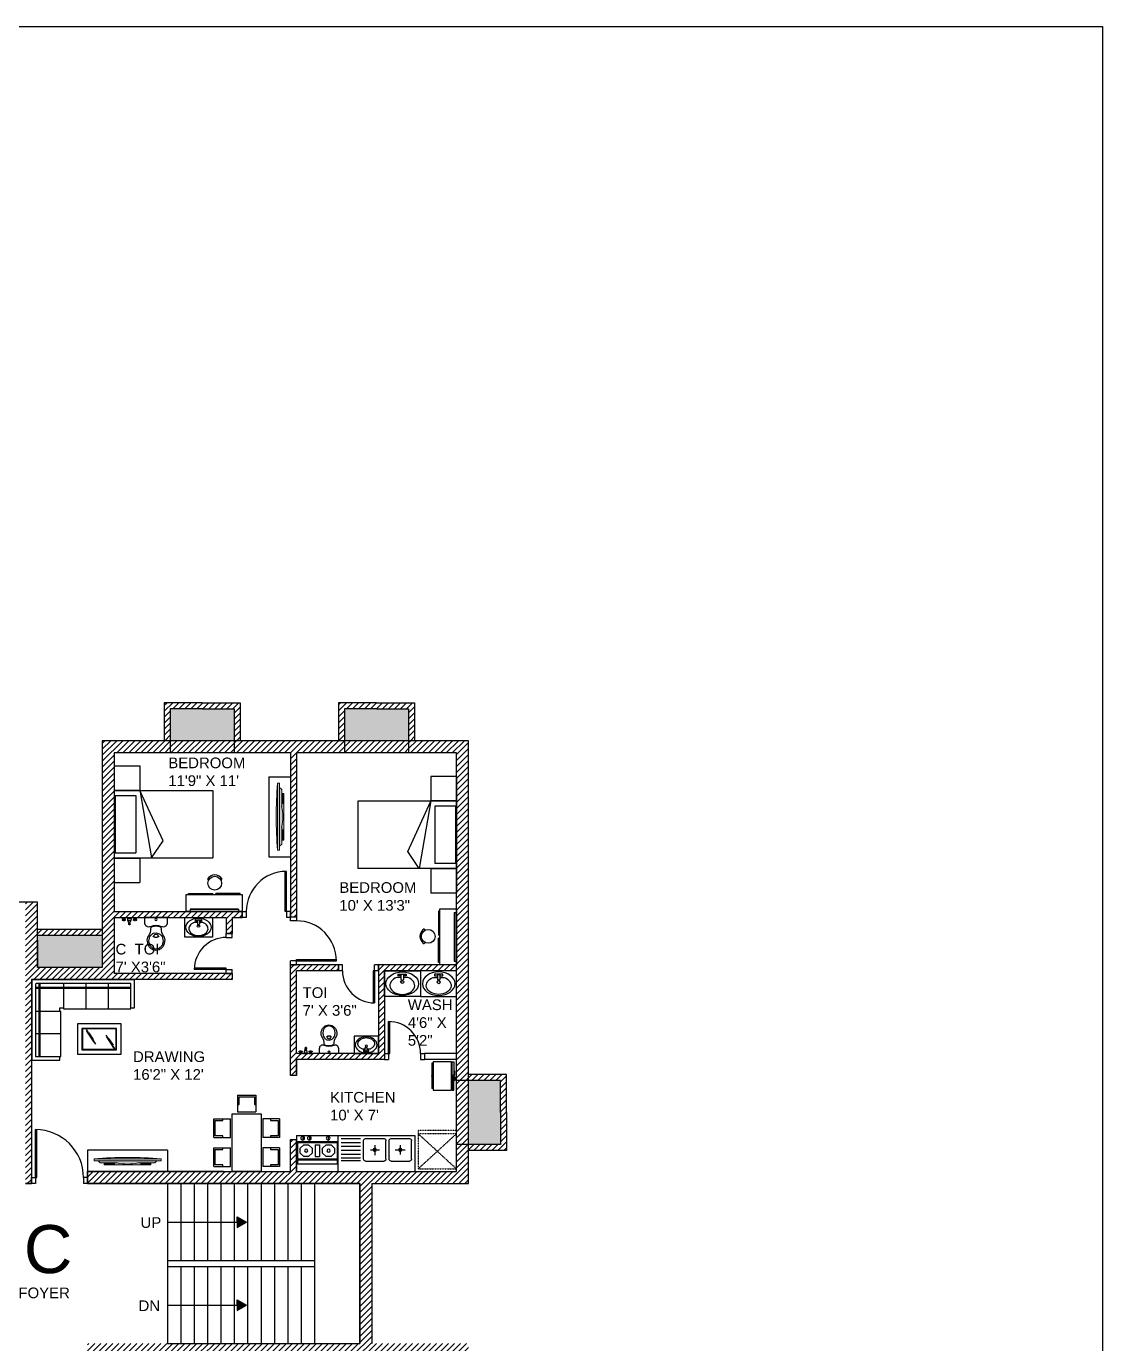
# Model space of a CAD drawing. Header units: inches. Extents: x -13968999 to -13960898, y 3615467 to 3617661.
# Drawn here: x -13961705 to -13960898, y 3616503 to 3617491 of the extents above; entities that cross this region are included whole.
import ezdxf

# ---------------------------------------------------------------- set-up
doc = ezdxf.new("R2010")
doc.units = ezdxf.units.IN
doc.linetypes.add('HIDDEN', pattern=[0.375, 0.25, -0.125])
for name, color, linetype in [('DOOR', 141, 'Continuous'), ('EQUIP', 5, 'Continuous'), ('furniture', 90, 'Continuous'), ('KITCHEN', 4, 'Continuous'), ('STAIRS', 10, 'Continuous'), ('T.V.', 44, 'Continuous'), ('TEXT', 10, 'Continuous'), ('TOILET', 11, 'Continuous'), ('WALL', 141, 'Continuous'), ('WASH BASIN', 246, 'Continuous')]:
    doc.layers.add(name, color=color, linetype=linetype)
doc.layers.add('moveis', color=254, linetype='Continuous', lineweight=5)
doc.layers.add('parede', color=7, linetype='Continuous', lineweight=30)
doc.styles.get("Standard").update_dxf_attribs({"font": 'arial.ttf'})
pattern_1 = [(45, (-1074.5756, 0), (-2.2450640303, 2.2450640303), [])]

# ---------------------------------------------------------------- blocks, each defined once
blk = doc.blocks.new('stairs')
h = blk.add_hatch(color=3)
h.dxf.hatch_style = 1
h.paths.add_polyline_path([(-13963276.97, 3616069.1), (-13963280.97, 3616069.1), (-13963276.97, 3616062.1), (-13963272.97, 3616069.1)])
h = blk.add_hatch(color=3)
h.dxf.hatch_style = 1
h.paths.add_polyline_path([(-13963214.72, 3616069.1), (-13963218.72, 3616069.1), (-13963214.72, 3616062.1), (-13963210.72, 3616069.1)])
for p, q in [((-13963305.85, 3616121.19), (-13963185.85, 3616121.19)), ((-13963305.85, 3615977.19), (-13963305.85, 3616121.19)), ((-13963248.1, 3616121.19), (-13963248.1, 3616011.19)), ((-13963243.6, 3616121.19), (-13963243.6, 3616011.19)), ((-13963185.85, 3616121.19), (-13963185.85, 3615977.19)), ((-13963305.85, 3616111.19), (-13963248.1, 3616111.19)), ((-13963243.6, 3616111.19), (-13963185.85, 3616111.19)), ((-13963305.85, 3616101.19), (-13963248.1, 3616101.19)), ((-13963243.6, 3616101.19), (-13963185.85, 3616101.19)), ((-13963305.85, 3616091.19), (-13963248.1, 3616091.19)), ((-13963243.6, 3616091.19), (-13963185.85, 3616091.19)), ((-13963305.85, 3616081.19), (-13963248.1, 3616081.19)), ((-13963243.6, 3616081.19), (-13963185.85, 3616081.19)), ((-13963305.85, 3616071.19), (-13963248.1, 3616071.19)), ((-13963243.6, 3616071.19), (-13963185.85, 3616071.19)), ((-13963305.85, 3616061.19), (-13963248.1, 3616061.19)), ((-13963243.6, 3616061.19), (-13963185.85, 3616061.19)), ((-13963305.85, 3616051.19), (-13963248.1, 3616051.19)), ((-13963243.6, 3616051.19), (-13963185.85, 3616051.19)), ((-13963305.85, 3616041.19), (-13963248.1, 3616041.19)), ((-13963243.6, 3616041.19), (-13963185.85, 3616041.19)), ((-13963305.85, 3616031.19), (-13963248.1, 3616031.19)), ((-13963243.6, 3616031.19), (-13963185.85, 3616031.19)), ((-13963305.85, 3616021.19), (-13963248.1, 3616021.19)), ((-13963243.6, 3616021.19), (-13963185.85, 3616021.19)), ((-13963305.85, 3616011.19), (-13963185.85, 3616011.19)), ((-13963185.85, 3615977.19), (-13963305.85, 3615977.19))]:
    blk.add_line(p, q)
at = {"color": 3}
for p, q in [((-13963276.97, 3616121.19), (-13963276.97, 3616069.1)), ((-13963214.72, 3616121.19), (-13963214.72, 3616069.1)), ((-13963276.97, 3616069.1), (-13963280.97, 3616069.1)), ((-13963280.97, 3616069.1), (-13963276.97, 3616062.1)), ((-13963276.97, 3616069.1), (-13963272.97, 3616069.1)), ((-13963272.97, 3616069.1), (-13963276.97, 3616062.1)), ((-13963214.72, 3616069.1), (-13963218.72, 3616069.1)), ((-13963218.72, 3616069.1), (-13963214.72, 3616062.1)), ((-13963214.72, 3616069.1), (-13963210.72, 3616069.1)), ((-13963210.72, 3616069.1), (-13963214.72, 3616062.1))]:
    blk.add_line(p, q, dxfattribs=at)
blk = doc.blocks.new('*U12')
for p, q in [((0, 0), (0, 36)), ((1, 0), (1, 35.99)), ((-3, -4.5), (-3, 0)), ((-3, 0), (0, 0)), ((0, 0), (0, -4.5)), ((0, 0), (1, 0)), ((39, 0), (36, 0)), ((36, 0), (36, -4.5)), ((39, -4.5), (39, 0)), ((0, -4.5), (-3, -4.5)), ((39, -4.5), (36, -4.5))]:
    blk.add_line(p, q)
blk.add_arc((0, 0), 36, 0, 90)
blk = doc.blocks.new('*U19')
for p, q in [((17.47, -11.24), (17.47, 18.74)), ((18.47, -11.24), (18.47, 18.76)), ((-14.53, -15.74), (-14.53, -11.24)), ((-14.53, -11.24), (-11.53, -11.24)), ((-11.53, -15.74), (-14.53, -15.74)), ((-11.53, -11.24), (-11.53, -15.74)), ((18.47, -11.24), (17.47, -11.24)), ((21.47, -11.24), (18.47, -11.24)), ((18.47, -11.24), (18.47, -15.74)), ((21.47, -15.74), (18.47, -15.74)), ((21.47, -15.74), (21.47, -11.24))]:
    blk.add_line(p, q)
blk.add_arc((18.47, -11.24), 30, 90, 180)
blk = doc.blocks.new('*U23')
for p, q in [((0, -28.5), (-3, -28.5)), ((-3, -33), (-3, -28.5)), ((0, -33), (0, -28.5)), ((27, -28.5), (24, -28.5)), ((24, -33), (24, -28.5)), ((27, -33), (27, -28.5)), ((0, -33), (-3, -33)), ((24, -33), (23, -33)), ((23, -33), (23, -56.98)), ((27, -33), (24, -33)), ((24, -33), (24, -57))]:
    blk.add_line(p, q)
blk.add_arc((24, -33), 24, 179.99929, 270)
blk = doc.blocks.new('*U32')
for p, q in [((0, -24), (0, 0)), ((1, -24), (1, -0.02)), ((-3, -24), (0, -24)), ((-3, -24), (-3, -28.5)), ((-3, -28.5), (0, -28.5)), ((0, -24), (0, -28.5)), ((0, -24), (1, -24)), ((24, -24), (27, -24)), ((24, -24), (24, -28.5)), ((24, -28.5), (27, -28.5)), ((27, -24), (27, -28.5))]:
    blk.add_line(p, q)
blk.add_arc((0, -24), 24, 359.99929, 90)
blk = doc.blocks.new('*U31')
for p, q in [((0, -24), (0, 0)), ((1, -24), (1, -0.02)), ((-3, -24), (0, -24)), ((-3, -24), (-3, -28.5)), ((-3, -28.5), (0, -28.5)), ((0, -24), (0, -28.5)), ((0, -24), (1, -24)), ((24, -24), (27, -24)), ((24, -24), (24, -28.5)), ((24, -28.5), (27, -28.5)), ((27, -24), (27, -28.5))]:
    blk.add_line(p, q)
blk.add_arc((0, -24), 24, 359.99929, 90)
blk = doc.blocks.new('MAT-P08')
for p, q in [((-0.075, 1.211), (-0.075, 0.686)), ((-0.075, 1.211), (2.325, 1.211)), ((0.425, 1.211), (0.425, 0.686)), ((0.435, 1.211), (0.435, -0.814)), ((0.535, 1.191), (0.535, 0.766)), ((0.535, 1.191), (1.715, 1.191)), ((1.715, 1.191), (1.715, 0.766)), ((1.815, 1.211), (1.815, -0.814)), ((1.825, 1.211), (1.825, 0.686)), ((2.325, 1.211), (2.325, 0.686)), ((-0.075, 0.686), (0.425, 0.686)), ((0.425, 0.686), (1.815, 0.443)), ((1.468, 0.207), (0.435, 0.684)), ((0.535, 0.766), (1.715, 0.766)), ((1.825, 0.686), (2.325, 0.686)), ((1.815, 0.443), (1.468, 0.207)), ((0.435, -0.814), (1.815, -0.814))]:
    blk.add_line(p, q)
blk = doc.blocks.new('bero-2')
at = {"layer": 'furniture', "color": 0, "linetype": 'ByBlock'}
for p, q in [((-0.151, 0.845), (-0.186, 0.864)), ((0.175, 0.845), (0.21, 0.864)), ((-0.75, 0.45), (0.75, 0.45)), ((-0.75, 0), (-0.75, 0.45)), ((-0.69, 0.45), (-0.69, 0.48)), ((-0.69, 0.48), (-0.04, 0.48)), ((-0.04, 0.45), (-0.04, 0.48)), ((0.69, 0.48), (0.04, 0.48)), ((0.04, 0.45), (0.04, 0.48)), ((0.69, 0.45), (0.69, 0.48)), ((0.75, 0.45), (0.75, 0)), ((0.75, 0), (-0.75, 0)), ((-0.65, 0.06), (-0.65, 0)), ((0.65, 0.06), (-0.65, 0.06)), ((0.65, 0.05), (-0.65, 0.05)), ((0.65, 0.06), (0.65, 0))]:
    blk.add_line(p, q, dxfattribs=at)
blk.add_circle((0.012, 0.756), 0.185, dxfattribs=at)
blk.add_arc((0.012, 0.756), 0.225, 28.6941, 151.3059, dxfattribs=at)
blk = doc.blocks.new('SOFA 1')
at = {"layer": 'furniture'}
for p, q in [((-13963169.4, 3616343.5), (-13963169.4, 3616658)), ((-13963168, 3616659.4), (-13962922.5, 3616659.4)), ((-13963156.5, 3616647.9), (-13962934, 3616647.9)), ((-13963071.8, 3616570.4), (-13963071.8, 3616647.9)), ((-13963002.9, 3616570.4), (-13963002.9, 3616647.9)), ((-13962934, 3616647.9), (-13962934, 3616570.4)), ((-13962922.5, 3616659.4), (-13962922.5, 3616573.2)), ((-13963157.9, 3616355), (-13963157.9, 3616646.5)), ((-13963083.3, 3616573.2), (-13963083.3, 3616561.8)), ((-13963071.8, 3616573.2), (-13963083.3, 3616573.2)), ((-13962934, 3616570.4), (-13963071.8, 3616570.4)), ((-13962922.5, 3616573.2), (-13962934, 3616573.2)), ((-13963157.9, 3616561.8), (-13963080.4, 3616561.8)), ((-13963080.4, 3616561.8), (-13963080.4, 3616355)), ((-13963080.4, 3616492.8), (-13963157.9, 3616492.8)), ((-13963033.8, 3616385.3), (-13963033.8, 3616519.2)), ((-13963033.8, 3616519.2), (-13962940.8, 3616519.2)), ((-13963020.1, 3616399), (-13963020.1, 3616505.5)), ((-13963020.1, 3616505.5), (-13962954.5, 3616505.5)), ((-13963018.8, 3616400.3), (-13963018.8, 3616504.1)), ((-13963018.8, 3616504.1), (-13962955.9, 3616504.1)), ((-13962998.7, 3616480.1), (-13963016.3, 3616491.5)), ((-13962977.4, 3616468), (-13963011.8, 3616490.3)), ((-13962955.9, 3616504.1), (-13962955.9, 3616400.3)), ((-13962954.5, 3616505.5), (-13962954.5, 3616399)), ((-13962940.8, 3616519.2), (-13962940.8, 3616385.3)), ((-13962985.7, 3616469.6), (-13963006, 3616482.8)), ((-13962972.1, 3616462.8), (-13962988.6, 3616473.5)), ((-13963080.4, 3616423.9), (-13963157.9, 3616423.9)), ((-13962981.2, 3616419.1), (-13962998.8, 3616430.5)), ((-13962959.9, 3616407), (-13962994.2, 3616429.3)), ((-13962968.2, 3616408.6), (-13962988.5, 3616421.8)), ((-13962954.6, 3616401.8), (-13962971.1, 3616412.5)), ((-13962940.8, 3616385.3), (-13963033.8, 3616385.3)), ((-13962954.5, 3616399), (-13963020.1, 3616399)), ((-13962955.9, 3616400.3), (-13963018.8, 3616400.3)), ((-13963083.3, 3616343.5), (-13963169.4, 3616343.5)), ((-13963080.4, 3616355), (-13963157.9, 3616355)), ((-13963083.3, 3616355), (-13963083.3, 3616343.5))]:
    blk.add_line(p, q, dxfattribs=at)
at = {"layer": 'furniture', "color": 8}
for p, q in [((-13963146.4, 3616647.9), (-13963146.4, 3616355)), ((-13963143.6, 3616647.9), (-13963143.6, 3616355)), ((-13962934, 3616636.4), (-13963157.9, 3616636.4)), ((-13962934, 3616633.5), (-13963157.9, 3616633.5))]:
    blk.add_line(p, q, dxfattribs=at)
at = {"layer": 'furniture'}
for centre in [(-13963168, 3616658), (-13963156.5, 3616646.5)]:
    blk.add_arc(centre, 1.37, 90, 180, dxfattribs=at)
blk = doc.blocks.new('A1138DA')
at = {"color": 0}
for p, q in [((0.091, -0.123), (0.091, 0.123)), ((0.091, 0.123), (0.161, 0.123)), ((0.109, 0.04), (0.327, 0.04)), ((0.161, 0.123), (0.161, 0.04)), ((0.161, -0.123), (0.091, -0.123)), ((0.109, -0.04), (0.327, -0.04)), ((0.161, -0.04), (0.161, -0.123))]:
    blk.add_line(p, q, dxfattribs=at)
for points in [[(0.109, 0.04), (0.109, -0.04)], [(0.234, 0.169), (0.234, 0.04)], [(0.234, -0.04), (0.234, -0.169)]]:
    blk.add_lwpolyline(points, dxfattribs=at)
for centre, radius in [((0.5, 0), 0.5), ((0.434, 0), 0.0517)]:
    blk.add_circle(centre, radius, dxfattribs=at)
for centre, radius, start, end in [((0.574, 0), 0.38, 206.4484, 153.5516), ((0.302, 0), 0.047, 301.674, 58.326)]:
    blk.add_arc(centre, radius, start, end, dxfattribs=at)
blk = doc.blocks.new('BASIN')
at = {"layer": 'WASH BASIN'}
for points in [[(0, 0), (60.9, 0), (60.9, 85.6), (0, 85.6)], [(0, 0), (60.9, 0), (60.9, -85.6), (0, -85.6)]]:
    blk.add_lwpolyline(points, close=True, dxfattribs=at)
at = {"layer": 'WASH BASIN', "xscale": -56.10109982360841, "yscale": 77.57189111412524, "zscale": 20.77818511985496, "rotation": 180}
blk.add_blockref('A1138DA', (2.5, 43.2), dxfattribs=at)
at = {"layer": 'WASH BASIN', "xscale": 56.10109982360841, "yscale": 77.57189111412524, "zscale": 20.77818511985496}
blk.add_blockref('A1138DA', (2.5, -43.2), dxfattribs=at)
blk = doc.blocks.new('A$C5C1D47C0')
at = {"layer": 'EQUIP'}
blk.add_lwpolyline([(0, 0), (0.418, 0), (0.418, 0.587), (0, 0.587)], close=True, dxfattribs=at)
at = {"layer": 'EQUIP', "xscale": -0.38475, "yscale": 0.5320000000000001, "zscale": 0.1425, "rotation": 180}
blk.add_blockref('A1138DA', (0.017, 0.296), dxfattribs=at)
blk = doc.blocks.new('WC')
blk.add_line((0.55, 0), (0, 0))
for points in [[(0.354, 0.791, -0.118657), (0.44, 0.727, -0.10025), (0.488, 0.639), (0.495, 0.597, -0.195655), (0.462, 0.45, 0.151462), (0.408, 0.28, -0.356032), (0.368, 0.231, -0.170254), (0.182, 0.231, -0.356032), (0.142, 0.28, 0.151462), (0.088, 0.45, -0.195655), (0.055, 0.597), (0.062, 0.639, -0.10025), (0.11, 0.727, -0.118657), (0.196, 0.791), (0.275, 0.81)], [(0.099, 0.579), (0.111, 0.508, 0.096427), (0.148, 0.441, 0.113835), (0.216, 0.389), (0.276, 0.378), (0.338, 0.392, 0.1129), (0.402, 0.441, 0.096427), (0.439, 0.508), (0.451, 0.579), (0.439, 0.649, 0.096427), (0.402, 0.717, 0.1129), (0.338, 0.765), (0.275, 0.78), (0.212, 0.765, 0.1129), (0.148, 0.717, 0.096427), (0.111, 0.649)]]:
    blk.add_lwpolyline(points, format="xyb", close=True)
blk.add_lwpolyline([(0.55, 0), (0.55, 0.137, 0.542623), (0.409, 0.228, -0.212019), (0.141, 0.228, 0.542623), (0, 0.137), (0, 0)], format="xyb")
blk.add_circle((0.275, 0.05), 0.025)
for centre, radius, start, end in [((0.275, 0.389), 0.105, 44.1885, 135.8115), ((0.275, 0.462), 0.05, 154.6187, 25.3813)]:
    blk.add_arc(centre, radius, start, end)
blk = doc.blocks.new('BATHROOM OBJ')
at = {"layer": 'TOILET'}
for p, q in [((-25.73, -15.85), (-22.53, -15.85)), ((-25.15, -15.56), (-23.1, -15.56)), ((-24.56, -13.96), (-24.85, -13.96)), ((-24.56, -14.25), (-24.85, -14.25)), ((-23.57, -14.98), (-24.68, -14.98)), ((-23.69, -13.96), (-23.4, -13.96)), ((-23.69, -14.25), (-23.4, -14.25)), ((-21.66, -15.85), (-18.17, -15.85)), ((-21.08, -15.27), (-18.75, -15.27)), ((-20.49, -10.91), (-19.33, -10.91)), ((-19.33, -11.49), (-20.49, -11.49)), ((-20.49, -12.36), (-19.33, -12.36)), ((-19.33, -13.52), (-20.49, -13.52)), ((-20.2, -12.36), (-20.2, -11.78)), ((-19.62, -11.78), (-19.62, -12.36)), ((-17.3, -15.85), (-14.1, -15.85)), ((-16.73, -15.56), (-14.67, -15.56)), ((-16.13, -13.96), (-16.43, -13.96)), ((-16.13, -14.25), (-16.43, -14.25)), ((-15.14, -14.98), (-16.25, -14.98)), ((-15.26, -13.96), (-14.97, -13.96)), ((-15.26, -14.25), (-14.97, -14.25))]:
    blk.add_line(p, q, dxfattribs=at)
for points in [[(-24.56, -14.69), (-24.56, -13.52), (-23.69, -13.52), (-23.69, -14.69)], [(-16.13, -14.69), (-16.13, -13.52), (-15.26, -13.52), (-15.26, -14.69)]]:
    blk.add_lwpolyline(points, close=True, dxfattribs=at)
for points in [[(-20.49, -11.49), (-20.49, -10.91)], [(-20.2, -10.62), (-19.62, -10.62)], [(-19.62, -11.78), (-20.2, -11.78)], [(-19.33, -10.91), (-19.33, -11.49)]]:
    blk.add_lwpolyline(points, dxfattribs=at)
for centre in [(-25.14, -14.11), (-24.13, -14.11), (-23.11, -14.11), (-16.72, -14.11), (-15.7, -14.11), (-14.68, -14.11)]:
    blk.add_circle(centre, 0.325, dxfattribs=at)
for centre, radius, start, end in [((-26.16, -14.25), 1.66, 285.2551, 344.7449), ((-22.09, -14.25), 1.66, 195.2551, 254.7449), ((-20.84, -16.09), 0.852, 106.1502, 163.8498), ((-16.43, -14.69), 4.69, 150.2551, 187.125), ((-19.17, -12.94), 1.45, 156.3417, 203.6583), ((-20.21, -10.9), 0.282, 88.22243, 181.7776), ((-20.21, -11.5), 0.282, 178.2224, 271.7776), ((-19.61, -10.9), 0.282, 358.2224, 91.77757), ((-19.61, -11.5), 0.282, 268.2224, 1.77757), ((-23.4, -14.69), 4.69, 352.875, 29.74488), ((-20.66, -12.94), 1.45, 336.3417, 23.65835), ((-18.99, -16.09), 0.852, 16.1502, 73.84979), ((-17.73, -14.25), 1.66, 285.2551, 344.7449), ((-13.66, -14.25), 1.66, 195.2551, 254.7449)]:
    blk.add_arc(centre, radius, start, end, dxfattribs=at)
at = {"layer": 'TOILET', "xscale": 30.34117043062729, "yscale": 30.34117043062729, "zscale": 30.34117043062729}
blk.add_blockref('WC', (-8.34, -15.85), dxfattribs=at)
at = {"layer": 'TOILET', "xscale": 35.37916646338279, "yscale": 35.37916646338279, "zscale": 35.37916646338279, "rotation": 90}
blk.add_blockref('A$C5C1D47C0', (42.31, -15.85), dxfattribs=at)
blk = doc.blocks.new('KITCHEN')
at = {"layer": 'KITCHEN'}
for p, q in [((-56, -26.6), (-56, 36.3)), ((14.8, 23.2), (-53.6, 23.2)), ((-53.6, 23.2), (-53.6, 15.6)), ((14.8, 15.6), (14.8, 23.2)), ((16.3, -26.6), (16.3, 36.3)), ((149.7, -26.6), (149.7, 36.3)), ((-53.6, 15.6), (14.8, 15.6)), ((14.8, 14.6), (-53.6, 14.6)), ((-53.6, 14.6), (-53.6, -14.2)), ((-23.3, 10.3), (-15.6, 10.3)), ((-23.3, -10.3), (-23.3, 10.3)), ((-15.6, -10.3), (-15.6, 10.3)), ((14.8, -14.2), (14.8, 14.6)), ((21.9, 16.8), (55.2, 16.8)), ((21.9, 12.3), (55.2, 12.3)), ((21.9, 5.7), (55.2, 5.7)), ((60.8, 14.6), (60.8, -17.7)), ((64.1, 17.9), (96.4, 17.9)), ((80.2, -9.7), (80.2, 7.8)), ((99.7, 14.6), (99.7, -17.7)), ((105.2, 14.6), (105.2, -17.7)), ((108.6, 17.9), (140.8, 17.9)), ((124.7, -9.7), (124.7, 6.5)), ((144.2, 14.6), (144.2, -17.7)), ((-56, -16.2), (16.3, -16.2)), ((-53.6, -14.2), (14.8, -14.2)), ((-45, -26.1), (-45, -17.5)), ((-33.2, -26.1), (-33.2, -17.5)), ((-23.3, -10.3), (-15.6, -10.3)), ((-0.8, -26.1), (-0.8, -17.5)), ((21.9, -1), (55.2, -1)), ((21.9, -7.7), (55.2, -7.7)), ((21.9, -14.3), (55.2, -14.3)), ((21.9, -21), (55.2, -21)), ((64.1, -21), (96.4, -21)), ((72.7, -1.6), (88.5, -1.6)), ((108.6, -21), (140.8, -21)), ((116, -1.6), (133, -1.6)), ((-56, -26.6), (149.7, -26.6))]:
    blk.add_line(p, q, dxfattribs=at)
at = {"layer": 'KITCHEN', "linetype": 'HIDDEN'}
for p, q in [((155.6, 31.6), (222.3, 31.6)), ((222.3, 31.6), (155.6, -29.6)), ((155.6, 31.6), (222.3, -29.6)), ((155.6, -35.1), (155.6, 31.6)), ((222.3, 31.6), (222.3, -35.1)), ((222.3, -29.6), (155.6, -29.6)), ((222.3, -35.1), (155.6, -35.1))]:
    blk.add_line(p, q, dxfattribs=at)
at = {"layer": 'KITCHEN'}
for points in [[(-43.2, 10.3), (-49.2, 4.3), (-49.2, -4.3), (-43.2, -10.3), (-34.7, -10.3), (-28.6, -4.3), (-28.6, 4.3), (-34.7, 10.3)], [(-4.3, 10.3), (-10.3, 4.3), (-10.3, -4.3), (-4.3, -10.3), (4.3, -10.3), (10.3, -4.3), (10.3, 4.3), (4.3, 10.3)]]:
    blk.add_lwpolyline(points, close=True, dxfattribs=at)
for centre, radius in [((-38.9, 0), 2.78), ((0, 0), 2.78), ((80.2, -1.6), 2.78), ((124.7, -1.6), 2.78), ((-44.9, -21.8), 3.34), ((-33.4, -21.8), 3.34), ((-0.8, -21.8), 3.34)]:
    blk.add_circle(centre, radius, dxfattribs=at)
for centre, start, end in [((64.1, 14.6), 90, 180), ((96.4, 14.6), 0, 90), ((108.6, 14.6), 90, 180), ((140.8, 14.6), 0, 90), ((64.1, -17.7), 180, 270), ((96.4, -17.7), 270, 0), ((108.6, -17.7), 180, 270), ((140.8, -17.7), 270, 0)]:
    blk.add_arc(centre, 3.34, start, end, dxfattribs=at)
blk = doc.blocks.new('FRIDGE')
at = {"layer": 'KITCHEN'}
for p, q in [((-41.3, 63.5), (40.3, 63.5)), ((-41.3, 59.5), (-41.3, 63.5)), ((40.3, 59.5), (40.3, 63.5)), ((-15.1, -10.2), (-15.1, -7.8)), ((-3.1, -10.2), (-15.1, -10.2)), ((-3.1, -7.8), (-3.1, -10.2)), ((3.1, -7.8), (3.1, -10.2)), ((3.1, -10.2), (15.1, -10.2)), ((15.1, -10.2), (15.1, -7.8))]:
    blk.add_line(p, q, dxfattribs=at)
for points in [[(-45.9, 59.5), (45.9, 59.5), (45.9, 0), (-45.9, 0)], [(-45.9, -1.7), (-45.9, -7.8), (-1, -7.8), (-1, -1.7)], [(45.9, -1.7), (45.9, -7.8), (1, -7.8), (1, -1.7)]]:
    blk.add_lwpolyline(points, close=True, dxfattribs=at)
blk.add_point((-0.5, 63.5), dxfattribs=at)
blk = doc.blocks.new('PLASMA 2')
at = {"layer": 'moveis', "lineweight": 5, "ltscale": 0.08}
h = blk.add_hatch(dxfattribs=at)
h.set_pattern_fill('_USER,_O', color=0, scale=0.008, double=1, pattern_type=0)
h.set_pattern_definition([(360, (-4.134502, -6.848382), (2e-18, 0.008), []), (90, (-4.134502, -6.848382), (-0.008, 2e-18), [])])
h.paths.add_polyline_path([(-0.21, -0.097), (-0.362, -0.097), (-0.362, -0.111), (-0.21, -0.111)])
h = blk.add_hatch(dxfattribs=at)
h.set_pattern_fill('_USER,_O', color=0, scale=0.008, double=1, pattern_type=0)
h.set_pattern_definition([(180, (4.134502, -6.848382), (2e-18, 0.008), []), (90, (4.134502, -6.848382), (0.008, -1e-18), [])])
h.paths.add_polyline_path([(0.21, -0.097), (0.362, -0.097), (0.362, -0.111), (0.21, -0.111)])
at = {"layer": 'parede', "ltscale": 0.08}
h = blk.add_hatch(color=252, dxfattribs=at)
h.dxf.hatch_style = 1
h.set_gradient(color1=(131, 136, 145), one_color=1, tint=1, name='CURVED')
h.paths.add_polyline_path([(-0.535, -0.022), (0.535, -0.022, 0.040195)])
h = blk.add_hatch(color=252, dxfattribs=at)
h.dxf.hatch_style = 1
h.set_gradient(color1=(131, 136, 145), color2=(0, 0, 0), one_color=1, name='CURVED')
h.paths.add_polyline_path([(0.535, -0.022), (-0.535, -0.022), (-0.535, -0.055), (0.535, -0.055)])
h = blk.add_hatch(color=252, dxfattribs=at)
h.dxf.hatch_style = 1
h.set_gradient(color1=(131, 136, 145), one_color=1, tint=1, name='CYLINDER')
h.paths.add_polyline_path([(0.467, -0.055), (-0.467, -0.055), (-0.436, -0.088), (-0.164, -0.088, 0.114423), (0.164, -0.088), (0.436, -0.088)])
h = blk.add_hatch(color=252, dxfattribs=at)
h.dxf.hatch_style = 1
h.set_gradient(color1=(131, 136, 145), color2=(0, 0, 0), one_color=1, name='CURVED')
h.paths.add_polyline_path([(0.372, -0.088), (0.164, -0.088, -0.114423), (-0.164, -0.088), (-0.372, -0.088), (-0.372, -0.12), (0.372, -0.12)])
h.paths.add_polyline_path([(-0.21, -0.111), (-0.362, -0.111), (-0.362, -0.097), (-0.21, -0.097)], flags=16)
h.paths.add_polyline_path([(0.21, -0.111), (0.21, -0.097), (0.362, -0.097), (0.362, -0.111)], flags=16)
at = {"layer": 'moveis', "color": 0, "lineweight": 9, "ltscale": 0.08}
for p, q in [((-0.535, -0.022), (-0.535, -0.055)), ((0.535, -0.055), (-0.535, -0.055)), ((-0.467, -0.055), (-0.436, -0.088)), ((-0.436, -0.088), (-0.164, -0.088)), ((-0.372, -0.088), (-0.372, -0.12)), ((-0.372, -0.12), (0.372, -0.12)), ((0.164, -0.088), (0.436, -0.088)), ((0.372, -0.088), (0.372, -0.12)), ((0.467, -0.055), (0.436, -0.088)), ((0.535, -0.055), (0.535, -0.022))]:
    blk.add_line(p, q, dxfattribs=at)
at = {"layer": 'moveis', "color": 0, "lineweight": 5, "ltscale": 0.08}
blk.add_line((-0.535, -0.022), (0.535, -0.022), dxfattribs=at)
for points in [[(-0.362, -0.097), (-0.21, -0.097), (-0.21, -0.111), (-0.362, -0.111)], [(0.362, -0.097), (0.21, -0.097), (0.21, -0.111), (0.362, -0.111)]]:
    blk.add_lwpolyline(points, close=True, dxfattribs=at)
at = {"layer": 'moveis', "color": 0, "lineweight": 9, "ltscale": 0.08}
for centre, radius, start, end in [((0, -6.666), 6.666, 85.3965, 94.6035), ((0, 0.618), 0.724, 256.9449, 283.0551)]:
    blk.add_arc(centre, radius, start, end, dxfattribs=at)
blk = doc.blocks.new('T.V.')
for p, q in [((-13962268.96, 3616388.43), (-13962328.96, 3616388.43)), ((-13962328.96, 3616372.35), (-13962328.96, 3616388.43)), ((-13962268.96, 3616372.35), (-13962268.96, 3616388.43)), ((-13962268.96, 3616372.35), (-13962328.96, 3616372.35))]:
    blk.add_line(p, q)
at = {"layer": 'parede', "xscale": -46.96721271272321, "yscale": 46.96721271272321, "zscale": 46.96721271272321, "rotation": 180}
blk.add_blockref('PLASMA 2', (-13962298.96, 3616377.8), dxfattribs=at)
blk = doc.blocks.new('DINNING TABLE')
at = {"layer": 'furniture', "color": 3, "linetype": 'Continuous'}
for p, q in [((-13962824.3, 3616409.2), (-13962824.3, 3616392.5)), ((-13962824.3, 3616409.2), (-13962806, 3616409.2)), ((-13962822.6, 3616407.6), (-13962807.6, 3616407.6)), ((-13962822.6, 3616400), (-13962822.6, 3616407.6)), ((-13962807.6, 3616407.6), (-13962807.6, 3616400)), ((-13962806, 3616409.2), (-13962806, 3616392.5)), ((-13962795.6, 3616409.2), (-13962777.3, 3616409.2)), ((-13962795.6, 3616409.2), (-13962795.6, 3616392.5)), ((-13962794, 3616407.6), (-13962778.9, 3616407.6)), ((-13962794, 3616400), (-13962794, 3616407.6)), ((-13962778.9, 3616407.6), (-13962778.9, 3616400)), ((-13962777.3, 3616409.2), (-13962777.3, 3616392.5)), ((-13962824.3, 3616400), (-13962822.6, 3616400)), ((-13962807.6, 3616400), (-13962806, 3616400)), ((-13962795.6, 3616400), (-13962794, 3616400)), ((-13962778.9, 3616400), (-13962777.3, 3616400)), ((-13962829.4, 3616390.9), (-13962772.2, 3616390.9)), ((-13962829.4, 3616362.2), (-13962829.4, 3616390.9)), ((-13962824.3, 3616392.5), (-13962806, 3616392.5)), ((-13962795.6, 3616392.5), (-13962777.3, 3616392.5)), ((-13962772.2, 3616390.9), (-13962772.2, 3616362.2)), ((-13962753.9, 3616385.7), (-13962770.5, 3616385.7)), ((-13962770.5, 3616385.7), (-13962770.5, 3616367.4)), ((-13962763, 3616385.7), (-13962763, 3616384.1)), ((-13962763, 3616384.1), (-13962755.5, 3616384.1)), ((-13962755.5, 3616384.1), (-13962755.5, 3616369)), ((-13962753.9, 3616385.7), (-13962753.9, 3616367.4)), ((-13962755.5, 3616369), (-13962763, 3616369)), ((-13962763, 3616369), (-13962763, 3616367.4)), ((-13962772.2, 3616362.2), (-13962829.4, 3616362.2)), ((-13962806, 3616360.7), (-13962824.3, 3616360.7)), ((-13962824.3, 3616344), (-13962824.3, 3616360.7)), ((-13962806, 3616344), (-13962806, 3616360.7)), ((-13962777.3, 3616360.7), (-13962795.6, 3616360.7)), ((-13962795.6, 3616344), (-13962795.6, 3616360.7)), ((-13962777.3, 3616344), (-13962777.3, 3616360.7)), ((-13962753.9, 3616367.4), (-13962770.5, 3616367.4)), ((-13962822.6, 3616353.1), (-13962824.3, 3616353.1)), ((-13962806, 3616344), (-13962824.3, 3616344)), ((-13962822.6, 3616345.5), (-13962822.6, 3616353.1)), ((-13962807.6, 3616345.5), (-13962822.6, 3616345.5)), ((-13962806, 3616353.1), (-13962807.6, 3616353.1)), ((-13962807.6, 3616353.1), (-13962807.6, 3616345.5)), ((-13962794, 3616353.1), (-13962795.6, 3616353.1)), ((-13962777.3, 3616344), (-13962795.6, 3616344)), ((-13962794, 3616345.5), (-13962794, 3616353.1)), ((-13962778.9, 3616345.5), (-13962794, 3616345.5)), ((-13962777.3, 3616353.1), (-13962778.9, 3616353.1)), ((-13962778.9, 3616353.1), (-13962778.9, 3616345.5))]:
    blk.add_line(p, q, dxfattribs=at)

msp = doc.modelspace()

# ---------------------------------------------------------------- hatches: boundary and pattern name
at = {"true_color": 0xadddf7}
h = msp.add_hatch(dxfattribs=at)
h.set_pattern_fill('ANSI31', color=141)
h.set_pattern_definition(pattern_1)
h.paths.add_polyline_path([(-13961597.05, 3616979.24), (-13961589.05, 3616979.24), (-13961573.05, 3616979.24), (-13961557.05, 3616979.24), (-13961549.05, 3616979.24), (-13961549.05, 3616955.24), (-13961544.55, 3616955.24), (-13961544.55, 3616983.74), (-13961573.05, 3616983.74), (-13961601.55, 3616983.74), (-13961601.55, 3616955.24), (-13961597.05, 3616955.24)])
at = {"true_color": 0x139b48}
h = msp.add_hatch(color=114, dxfattribs=at)
h.dxf.hatch_style = 1
h.paths.add_polyline_path([(-13961549.05, 3616979.24), (-13961557.05, 3616979.24), (-13961573.05, 3616979.24), (-13961589.05, 3616979.24), (-13961597.05, 3616979.24), (-13961597.05, 3616955.24), (-13961549.05, 3616955.24)])
at = {"true_color": 0xadddf7}
h = msp.add_hatch(dxfattribs=at)
h.set_pattern_fill('ANSI31', color=141)
h.set_pattern_definition(pattern_1)
h.paths.add_polyline_path([(-13961414.05, 3616983.74), (-13961442.55, 3616983.74), (-13961471.05, 3616983.74), (-13961471.05, 3616955.24), (-13961466.55, 3616955.24), (-13961466.55, 3616979.24), (-13961458.55, 3616979.24), (-13961442.55, 3616979.24), (-13961426.55, 3616979.24), (-13961418.55, 3616979.24), (-13961418.55, 3616955.24), (-13961414.05, 3616955.24)])
at = {"true_color": 0x139b48}
h = msp.add_hatch(color=114, dxfattribs=at)
h.dxf.hatch_style = 1
h.paths.add_polyline_path([(-13961418.55, 3616979.24), (-13961426.55, 3616979.24), (-13961442.55, 3616979.24), (-13961458.55, 3616979.24), (-13961466.55, 3616979.24), (-13961466.55, 3616955.24), (-13961418.55, 3616955.24)])
at = {"true_color": 0xadddf7}
h = msp.add_hatch(dxfattribs=at)
h.set_pattern_fill('ANSI31', color=141)
h.set_pattern_definition(pattern_1)
h.paths.add_polyline_path([(-13961597.05, 3616955.24), (-13961648.05, 3616955.24), (-13961648.05, 3616822.74), (-13961648.05, 3616785.24), (-13961696.55, 3616785.24), (-13961696.55, 3616834.24), (-13961705.55, 3616834.24), (-13961705.55, 3616805.74), (-13961705.55, 3616648.24), (-13961705.55, 3616623.24), (-13961701.05, 3616623.24), (-13961701.05, 3616652.74), (-13961701.05, 3616776.24), (-13961550.55, 3616776.24), (-13961550.55, 3616780.74), (-13961639.05, 3616780.74), (-13961639.05, 3616822.74), (-13961555.05, 3616822.74), (-13961555.05, 3616810.74), (-13961550.55, 3616810.74), (-13961550.55, 3616822.74), (-13961543.05, 3616822.74), (-13961543.05, 3616827.24), (-13961639.05, 3616827.24), (-13961639.05, 3616946.24), (-13961597.05, 3616946.24)])
h = msp.add_hatch(dxfattribs=at)
h.set_pattern_fill('ANSI31', color=141)
h.set_pattern_definition(pattern_1)
h.paths.add_polyline_path([(-13961549.05, 3616955.24), (-13961597.05, 3616955.24), (-13961597.05, 3616946.24), (-13961549.05, 3616946.24)])
h = msp.add_hatch(dxfattribs=at)
h.set_pattern_fill('ANSI31', color=141)
h.set_pattern_definition(pattern_1)
h.paths.add_polyline_path([(-13961466.55, 3616955.24), (-13961507.05, 3616955.24), (-13961549.05, 3616955.24), (-13961549.05, 3616946.24), (-13961507.05, 3616946.24), (-13961507.05, 3616823.24), (-13961502.55, 3616823.24), (-13961502.55, 3616946.24), (-13961466.55, 3616946.24)])
h = msp.add_hatch(dxfattribs=at)
h.set_pattern_fill('ANSI31', color=141)
h.set_pattern_definition(pattern_1)
h.paths.add_polyline_path([(-13961418.55, 3616955.24), (-13961466.55, 3616955.24), (-13961466.55, 3616946.24), (-13961418.55, 3616946.24)])
h = msp.add_hatch(dxfattribs=at)
h.set_pattern_fill('ANSI31', color=141)
h.set_pattern_definition(pattern_1)
h.paths.add_polyline_path([(-13961373.55, 3616720.74), (-13961373.55, 3616787.24), (-13961373.55, 3616955.24), (-13961418.55, 3616955.24), (-13961418.55, 3616946.24), (-13961382.55, 3616946.24), (-13961382.55, 3616787.24), (-13961382.55, 3616720.74), (-13961382.55, 3616700.49), (-13961373.55, 3616700.49)])
h = msp.add_hatch(dxfattribs=at)
h.set_pattern_fill('ANSI31', color=141)
h.set_pattern_definition(pattern_1)
h.paths.add_polyline_path([(-13961648.05, 3616813.74), (-13961696.55, 3616813.74), (-13961696.55, 3616809.24), (-13961648.05, 3616809.24)])
at = {"true_color": 0x139b48}
h = msp.add_hatch(color=114, dxfattribs=at)
h.dxf.hatch_style = 1
h.paths.add_polyline_path([(-13961648.05, 3616785.24), (-13961648.05, 3616809.24), (-13961696.55, 3616809.24), (-13961696.55, 3616785.24)])
at = {"true_color": 0xadddf7}
h = msp.add_hatch(dxfattribs=at)
h.set_pattern_fill('ANSI31', color=141)
h.set_pattern_definition(pattern_1)
h.paths.add_polyline_path([(-13961502.55, 3616782.74), (-13961471.05, 3616782.74), (-13961471.05, 3616787.24), (-13961507.05, 3616787.24), (-13961507.05, 3616780.74), (-13961507.05, 3616704.24), (-13961502.55, 3616704.24), (-13961502.55, 3616716.24), (-13961436.55, 3616716.24), (-13961436.55, 3616782.74), (-13961382.55, 3616782.74), (-13961382.55, 3616787.24), (-13961441.05, 3616787.24), (-13961441.05, 3616720.74), (-13961502.55, 3616720.74)])
h = msp.add_hatch(dxfattribs=at)
h.set_pattern_fill('ANSI31', color=141)
h.set_pattern_definition(pattern_1)
h.paths.add_polyline_path([(-13961345.05, 3616704.99), (-13961373.55, 3616704.99), (-13961373.55, 3616700.49), (-13961349.55, 3616700.49), (-13961349.55, 3616692.49), (-13961349.55, 3616676.49), (-13961349.55, 3616660.49), (-13961349.55, 3616652.49), (-13961373.55, 3616652.49), (-13961373.55, 3616647.99), (-13961345.05, 3616647.99), (-13961345.05, 3616676.49)])
h = msp.add_hatch(dxfattribs=at)
h.set_pattern_fill('ANSI31', color=141)
h.set_pattern_definition(pattern_1)
h.paths.add_polyline_path([(-13961373.55, 3616700.49), (-13961382.55, 3616700.49), (-13961382.55, 3616652.49), (-13961373.55, 3616652.49)])
at = {"true_color": 0x139b48}
h = msp.add_hatch(color=114, dxfattribs=at)
h.dxf.hatch_style = 1
h.paths.add_polyline_path([(-13961349.55, 3616692.49), (-13961349.55, 3616700.49), (-13961373.55, 3616700.49), (-13961373.55, 3616652.49), (-13961349.55, 3616652.49), (-13961349.55, 3616660.49), (-13961349.55, 3616676.49)])
at = {"true_color": 0xadddf7}
h = msp.add_hatch(dxfattribs=at)
h.set_pattern_fill('ANSI31', color=141)
h.set_pattern_definition(pattern_1)
h.paths.add_polyline_path([(-13961373.55, 3616503.24), (-13961446.05, 3616503.24), (-13961446.05, 3616623.24), (-13961373.55, 3616623.24), (-13961373.55, 3616652.49), (-13961382.55, 3616652.49), (-13961382.55, 3616632.24), (-13961502.55, 3616632.24), (-13961502.55, 3616656.24), (-13961507.05, 3616656.24), (-13961507.05, 3616632.24), (-13961659.05, 3616632.24), (-13961659.05, 3616623.24), (-13961502.55, 3616623.24), (-13961455.05, 3616623.24), (-13961455.05, 3616503.24), (-13961502.55, 3616503.24), (-13961659.05, 3616503.24), (-13961659.05, 3616494.24), (-13961507.05, 3616494.24), (-13961507.05, 3616470.24), (-13961502.55, 3616470.24), (-13961502.55, 3616494.24), (-13961382.55, 3616494.24), (-13961382.55, 3616476.24), (-13961373.55, 3616476.24)])

# ---------------------------------------------------------------- linework, layer by layer
at = {"color": 252, "true_color": 0x939598}
msp.add_lwpolyline([(-13964477.91, 3617490.8), (-13960898.41, 3617490.8), (-13960898.41, 3615655.11), (-13964477.91, 3615655.11)], close=True, dxfattribs=at)
at = {"layer": 'WALL', "color": 141, "true_color": 0xadddf7}
for p, q in [((-13961573.05, 3616983.74), (-13961601.55, 3616983.74)), ((-13961601.55, 3616983.74), (-13961601.55, 3616955.24)), ((-13961589.05, 3616979.24), (-13961597.05, 3616979.24)), ((-13961597.05, 3616979.24), (-13961597.05, 3616946.24)), ((-13961573.05, 3616979.24), (-13961589.05, 3616979.24)), ((-13961573.05, 3616983.74), (-13961544.55, 3616983.74)), ((-13961573.05, 3616979.24), (-13961557.05, 3616979.24)), ((-13961557.05, 3616979.24), (-13961549.05, 3616979.24)), ((-13961549.05, 3616979.24), (-13961549.05, 3616946.24)), ((-13961544.55, 3616983.74), (-13961544.55, 3616955.24)), ((-13961442.55, 3616983.74), (-13961471.05, 3616983.74)), ((-13961471.05, 3616983.74), (-13961471.05, 3616955.24)), ((-13961458.55, 3616979.24), (-13961466.55, 3616979.24)), ((-13961466.55, 3616979.24), (-13961466.55, 3616946.24)), ((-13961442.55, 3616979.24), (-13961458.55, 3616979.24)), ((-13961442.55, 3616983.74), (-13961414.05, 3616983.74)), ((-13961442.55, 3616979.24), (-13961426.55, 3616979.24)), ((-13961426.55, 3616979.24), (-13961418.55, 3616979.24)), ((-13961418.55, 3616979.24), (-13961418.55, 3616946.24)), ((-13961414.05, 3616983.74), (-13961414.05, 3616955.24)), ((-13961507.05, 3616955.24), (-13961648.05, 3616955.24)), ((-13961648.05, 3616955.24), (-13961648.05, 3616822.74)), ((-13961373.55, 3616955.24), (-13961507.05, 3616955.24)), ((-13961373.55, 3616787.24), (-13961373.55, 3616955.24)), ((-13961507.05, 3616946.24), (-13961639.05, 3616946.24)), ((-13961639.05, 3616946.24), (-13961639.05, 3616827.24)), ((-13961507.05, 3616946.24), (-13961507.05, 3616823.24)), ((-13961382.55, 3616946.24), (-13961502.55, 3616946.24)), ((-13961502.55, 3616946.24), (-13961502.55, 3616823.24)), ((-13961382.55, 3616787.24), (-13961382.55, 3616946.24)), ((-13961696.55, 3616834.24), (-13961758.55, 3616834.24)), ((-13961696.55, 3616785.24), (-13961696.55, 3616834.24)), ((-13961648.05, 3616822.74), (-13961648.05, 3616785.24)), ((-13961639.05, 3616827.24), (-13961543.05, 3616827.24)), ((-13961639.05, 3616822.74), (-13961555.05, 3616822.74)), ((-13961639.05, 3616822.74), (-13961639.05, 3616780.74)), ((-13961639.05, 3616822.74), (-13961555.05, 3616822.74)), ((-13961555.05, 3616822.74), (-13961555.05, 3616810.74)), ((-13961550.55, 3616822.74), (-13961550.55, 3616810.74)), ((-13961550.55, 3616822.74), (-13961543.05, 3616822.74)), ((-13961543.05, 3616827.24), (-13961543.05, 3616822.74)), ((-13961507.05, 3616823.24), (-13961502.55, 3616823.24)), ((-13961648.05, 3616813.74), (-13961696.55, 3616813.74)), ((-13961648.05, 3616809.24), (-13961696.55, 3616809.24)), ((-13961696.55, 3616805.74), (-13961696.55, 3616785.24)), ((-13961550.55, 3616810.74), (-13961555.05, 3616810.74)), ((-13961471.05, 3616787.24), (-13961507.05, 3616787.24)), ((-13961507.05, 3616780.74), (-13961507.05, 3616787.24)), ((-13961471.05, 3616782.74), (-13961502.55, 3616782.74)), ((-13961502.55, 3616780.74), (-13961502.55, 3616782.74)), ((-13961502.55, 3616720.74), (-13961502.55, 3616782.74)), ((-13961471.05, 3616787.24), (-13961471.05, 3616782.74)), ((-13961441.05, 3616787.24), (-13961441.05, 3616720.74)), ((-13961382.55, 3616787.24), (-13961441.05, 3616787.24)), ((-13961382.55, 3616782.74), (-13961436.55, 3616782.74)), ((-13961436.55, 3616782.74), (-13961436.55, 3616716.24)), ((-13961382.55, 3616720.74), (-13961382.55, 3616787.24)), ((-13961373.55, 3616720.74), (-13961373.55, 3616787.24)), ((-13961701.05, 3616776.24), (-13961701.05, 3616648.24)), ((-13961550.55, 3616776.24), (-13961701.05, 3616776.24)), ((-13961550.55, 3616780.74), (-13961639.05, 3616780.74)), ((-13961550.55, 3616780.74), (-13961550.55, 3616776.24)), ((-13961507.05, 3616704.24), (-13961507.05, 3616780.74)), ((-13961507.05, 3616704.24), (-13961507.05, 3616780.74)), ((-13961441.05, 3616720.74), (-13961502.55, 3616720.74)), ((-13961436.55, 3616716.24), (-13961502.55, 3616716.24)), ((-13961502.55, 3616716.24), (-13961502.55, 3616704.24)), ((-13961502.55, 3616704.24), (-13961502.55, 3616716.24)), ((-13961382.55, 3616720.74), (-13961406.55, 3616720.74)), ((-13961406.55, 3616720.74), (-13961406.55, 3616716.24)), ((-13961382.55, 3616716.24), (-13961406.55, 3616716.24)), ((-13961382.55, 3616632.24), (-13961382.55, 3616720.74)), ((-13961373.55, 3616623.24), (-13961373.55, 3616720.74)), ((-13961502.55, 3616704.24), (-13961507.05, 3616704.24)), ((-13961345.05, 3616704.99), (-13961373.55, 3616704.99)), ((-13961345.05, 3616676.49), (-13961345.05, 3616704.99)), ((-13961349.55, 3616700.49), (-13961382.55, 3616700.49)), ((-13961349.55, 3616692.49), (-13961349.55, 3616700.49)), ((-13961349.55, 3616676.49), (-13961349.55, 3616692.49)), ((-13961349.55, 3616676.49), (-13961349.55, 3616660.49)), ((-13961345.05, 3616676.49), (-13961345.05, 3616647.99)), ((-13961507.05, 3616632.24), (-13961507.05, 3616656.24)), ((-13961507.05, 3616632.24), (-13961507.05, 3616656.24)), ((-13961507.05, 3616656.24), (-13961502.55, 3616656.24)), ((-13961502.55, 3616632.24), (-13961502.55, 3616656.24)), ((-13961349.55, 3616660.49), (-13961349.55, 3616652.49)), ((-13961701.05, 3616652.74), (-13961701.05, 3616623.24)), ((-13961349.55, 3616652.49), (-13961382.55, 3616652.49)), ((-13961345.05, 3616647.99), (-13961373.55, 3616647.99)), ((-13961557.05, 3616632.24), (-13961659.05, 3616632.24)), ((-13961659.05, 3616632.24), (-13961659.05, 3616623.24)), ((-13961659.05, 3616632.24), (-13961647.05, 3616632.24)), ((-13961659.05, 3616623.24), (-13961659.05, 3616632.24)), ((-13961659.05, 3616632.24), (-13961507.05, 3616632.24)), ((-13961502.55, 3616632.24), (-13961382.55, 3616632.24)), ((-13961705.55, 3616623.24), (-13961701.05, 3616623.24)), ((-13961701.05, 3616623.24), (-13961705.55, 3616623.24)), ((-13961557.05, 3616623.24), (-13961659.05, 3616623.24)), ((-13961659.05, 3616623.24), (-13961502.55, 3616623.24)), ((-13961647.05, 3616623.24), (-13961599.05, 3616623.24)), ((-13961599.05, 3616623.24), (-13961599.05, 3616618.38)), ((-13961502.55, 3616623.24), (-13961455.05, 3616623.24)), ((-13961455.05, 3616623.24), (-13961455.05, 3616503.24)), ((-13961446.05, 3616623.24), (-13961446.05, 3616503.24)), ((-13961446.05, 3616623.24), (-13961373.55, 3616623.24))]:
    msp.add_line(p, q, dxfattribs=at)
at = {"layer": 'WALL', "color": 114, "true_color": 0x139b48}
msp.add_line((-13961648.05, 3616785.24), (-13961696.55, 3616785.24), dxfattribs=at)

# ---------------------------------------------------------------- block references
at = {"layer": 'DOOR', "color": 141, "true_color": 0xadddf7}
for name, p in [('*U19', (-13961528.52, 3616838.48)), ('*U23', (-13961468.05, 3616815.74)), ('*U31', (-13961433.55, 3616744.74)), ('*U12', (-13961698.05, 3616627.74))]:
    msp.add_blockref(name, p, dxfattribs=at)
for name, p, rotation in [('*U19', (-13961491.31, 3616808.71), 270), ('*U32', (-13961579.05, 3616783.74), 90)]:
    msp.add_blockref(name, p, dxfattribs=dict(at, rotation=rotation))
at = {"layer": 'furniture', "color": 141, "true_color": 0xadddf7, "xscale": 28.00000000255396, "yscale": 28.00000000255396, "zscale": 28.00000000255396}
msp.add_blockref('bero-2', (-13961564.05, 3616827.24), dxfattribs=at)
at = {"layer": 'furniture', "color": 141, "true_color": 0xadddf7, "xscale": 28.00000000255396, "yscale": 28.00000000255396, "zscale": 28.00000000255396, "rotation": 89.99999999817493}
msp.add_blockref('bero-2', (-13961382.55, 3616808.24), dxfattribs=at)
at = {"layer": 'KITCHEN', "color": 141, "true_color": 0xadddf7}
for name, p, xscale, yscale, zscale, rotation in [('FRIDGE', (-13961386.29, 3616703.92), -0.2311085672369792, 0.2311085672369792, 0.2311085672369792, 90), ('KITCHEN', (-13961478.42, 3616647.87), -0.4311271419517132, 0.4311271419517132, 0.4311271419517132, 180)]:
    msp.add_blockref(name, p, dxfattribs=dict(at, xscale=xscale, yscale=yscale, zscale=zscale, rotation=rotation))
at = {"layer": 'STAIRS', "color": 141, "true_color": 0xadddf7, "rotation": 90}
for name, p, xscale, yscale, zscale in [('SOFA 1', (-13079907.75, 212356.62), -0.2438142272060984, 0.2438142272060984, 0.2438142272060984), ('DINNING TABLE', (-11220290.81, 14200594.14), 0.758009825725801, 0.758009825725801, 0.758009825725801)]:
    msp.add_blockref(name, p, dxfattribs=dict(at, xscale=xscale, yscale=yscale, zscale=zscale))
at = {"layer": 'STAIRS', "color": 242, "true_color": 0xcd2027, "xscale": -1, "rotation": 90}
msp.add_blockref('stairs', (-10345477.86, -10346682.61), dxfattribs=at)
at = {"layer": 'T.V.', "color": 141, "true_color": 0xadddf7, "xscale": -1}
for p, rotation in [((-17577895.49, 17579197.2), 270), ((669.91, 7233020.67), 180)]:
    msp.add_blockref('T.V.', p, dxfattribs=dict(at, rotation=rotation))
at = {"layer": 'TOILET', "color": 141, "true_color": 0xadddf7, "yscale": 36.47116831024228, "zscale": 36.47116831024228}
for p, xscale, rotation in [((-13961594.9, 3616933.75), -36.47116831024228, 90), ((-13961426.7, 3616925.75), 36.47116831024228, 270)]:
    msp.add_blockref('MAT-P08', p, dxfattribs=dict(at, xscale=xscale, rotation=rotation))
at = {"layer": 'TOILET', "color": 141, "true_color": 0xadddf7, "xscale": -1, "rotation": 180}
msp.add_blockref('BATHROOM OBJ', (-13961607.74, 3616806.89), dxfattribs=at)
at = {"layer": 'TOILET', "color": 141, "true_color": 0xadddf7, "xscale": 0.876118594924382, "yscale": 0.876118594924382, "zscale": 0.876118594924382}
msp.add_blockref('BATHROOM OBJ', (-13961478.12, 3616734.62), dxfattribs=at)
at = {"layer": 'WASH BASIN', "color": 141, "true_color": 0xadddf7, "xscale": -0.3155747145661152, "yscale": 0.3155747145661152, "zscale": 0.3155747145661152, "rotation": 90}
msp.add_blockref('BASIN', (-13961409.55, 3616782.74), dxfattribs=at)

# ---------------------------------------------------------------- texts
at = {"layer": 'TEXT', "color": 240, "true_color": 0xed1f24, "attachment_point": 1}
for s, width, insert, char_height in [('BEDROOM\\P11\'9" X 11\'', 58.1459, (-13961598.51, 3616942.63), 8), ('BEDROOM\\P10\' X 13\'3"', 59.4838, (-13961470.37, 3616849.17), 8), ('C  TOI\\P7\' X3\'6"', 41.8671, (-13961638.04, 3616802.98), 8), ('TOI\\P7\' X 3\'6"', 41.8671, (-13961497.87, 3616770.41), 8), ('WASH\\P4\'6" X 5\'2"', 36.4841, (-13961419.04, 3616761.29), 8), ('DRAWING \\P16\'2" X 12\'', 64.0955, (-13961624.92, 3616722.39), 8), ("KITCHEN\\P10' X 7'", 41.8671, (-13961477.3, 3616691.93), 8), ('UP', 18.7625, (-13961619.32, 3616598.03), 8), ('C', 11.9293, (-13961706.75, 3616592.11), 36), ('FOYER', 43.8069, (-13961710.78, 3616545.3), 8), ('DN', 19.8335, (-13961620.81, 3616535.66), 8)]:
    msp.add_mtext_dynamic_manual_height_columns(s, width=width, gutter_width=12.5, heights=[0], dxfattribs=dict(at, insert=insert, char_height=char_height))

doc.saveas('drawing.dxf')
